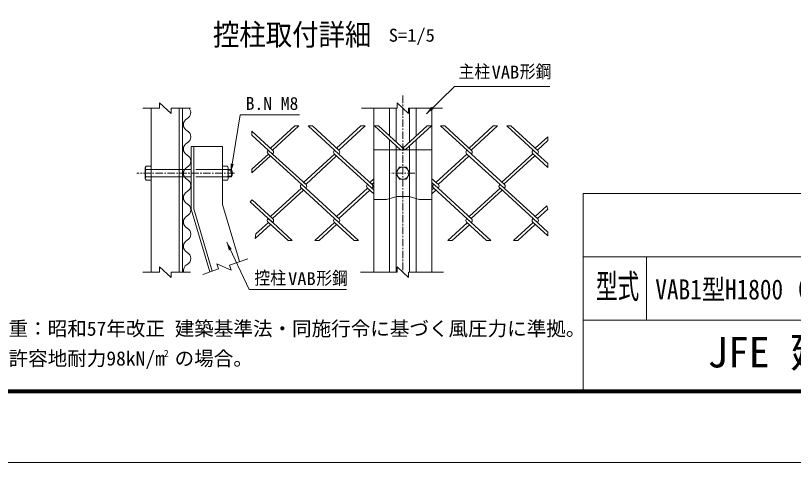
# Model space of a CAD drawing. Units: millimetres, scale not verified, with parts at other scales. Extents: x -4455 to 4455, y -3150 to 3150.
# Drawn here: x 344 to 2954, y -3150 to -1652 of the extents above; entities that cross this region are included whole.
import ezdxf
from ezdxf.enums import TextEntityAlignment as Align

# ---------------------------------------------------------------- set-up
doc = ezdxf.new("R2010")
doc.units = ezdxf.units.MM
doc.header["$LTSCALE"] = 20
doc.linetypes.add('DASHED', pattern=[7.5, 6, -1.5])
doc.linetypes.add('USER1', pattern=[2, 1.25, -0.25, 0.25, -0.25])
doc.layers.add('0-3_7詳細', color=7, linetype='Continuous', lineweight=18)
doc.layers.add('0-E_D-TTL', color=7, linetype='Continuous', lineweight=18)
doc.layers.add('0-F_D-TTL-TXT', color=7, linetype='Continuous')
doc.styles.add('ＭＳ ゴシック', font='')
doc.styles.get('ＭＳ ゴシック').set_extended_font_data('MS Gothic')

msp = doc.modelspace()

# ---------------------------------------------------------------- linework, layer by layer
at = {"layer": '0-3_7詳細', "color": 1, "linetype": 'USER1'}
for p, q in [((1643.44, -1920.1), (1643.44, -2512.32)), ((1078.69, -2180.22), (751.21, -2180.22)), ((1683.73, -2180.22), (1603.09, -2180.22))]:
    msp.add_line(p, q, dxfattribs=at)
at = {"layer": '0-3_7詳細', "color": 4}
for p, q in [((866.4, -1980.01), (827.63, -1944.01)), ((827.63, -1962.01), (827.63, -1944.01)), ((1662.82, -1980.01), (1624.05, -1944.01)), ((1624.05, -1962.01), (1624.05, -1944.01)), ((827.63, -1962.01), (771.06, -1962.01)), ((866.4, -1962.01), (931.67, -1962.01)), ((866.4, -1962.01), (866.4, -1980.01)), ((1624.05, -1962.01), (1504.47, -1962.01)), ((1662.82, -1962.01), (1775.99, -1962.01)), ((1662.82, -1962.01), (1662.82, -1980.01)), ((1062.18, -2488.27), (1123.86, -2466.91)), ((827.63, -2512.32), (827.63, -2494.32)), ((866.4, -2530.32), (827.63, -2494.32)), ((1025.55, -2500.96), (972.09, -2519.47)), ((1025.55, -2500.96), (1019.66, -2483.95)), ((1068.07, -2505.28), (1019.66, -2483.95)), ((1062.18, -2488.27), (1068.07, -2505.28)), ((1624.05, -2512.32), (1624.05, -2494.32)), ((1662.82, -2530.32), (1624.05, -2494.32)), ((827.63, -2512.32), (771.06, -2512.32)), ((866.4, -2512.32), (931.67, -2512.32)), ((866.4, -2512.32), (866.4, -2530.32)), ((1624.05, -2512.32), (1501.24, -2512.32)), ((1662.82, -2512.32), (1779.64, -2512.32)), ((1662.82, -2512.32), (1662.82, -2530.32))]:
    msp.add_line(p, q, dxfattribs=at)
at = {"layer": '0-3_7詳細'}
for p, q in [((798.83, -1962.01), (798.83, -2512.32)), ((893.33, -1962.01), (893.33, -2512.32)), ((903.83, -1962.01), (903.83, -2512.32)), ((1545.94, -1962.01), (1545.94, -2512.32)), ((1598.44, -1962.01), (1598.44, -2055.17)), ((1620.94, -1962.01), (1620.94, -2075.79)), ((1665.94, -1962.01), (1665.94, -2075.79)), ((1688.44, -1962.01), (1688.44, -2055.17)), ((1740.94, -1962.01), (1740.94, -2512.32)), ((1598.44, -2068.19), (1598.44, -2512.32)), ((1688.44, -2068.19), (1688.44, -2512.32)), ((942.83, -2090.22), (942.83, -2299.34)), ((1038.83, -2090.22), (1038.83, -2285.22)), ((1740.94, -2102.33), (1545.93, -2102.33)), ((1620.94, -2088.81), (1620.94, -2512.32)), ((1665.94, -2088.81), (1665.94, -2512.32)), ((779.63, -2162.46), (782.95, -2156.7)), ((779.63, -2197.98), (779.63, -2162.46)), ((782.95, -2156.7), (798.83, -2156.7)), ((798.83, -2203.74), (798.83, -2156.7)), ((1038.83, -2203.74), (1038.83, -2156.7)), ((1058.03, -2197.98), (1058.03, -2162.46)), ((781.69, -2168.22), (798.83, -2168.22)), ((903.83, -2168.22), (933.83, -2168.22)), ((1055.97, -2168.22), (1038.83, -2168.22)), ((1058.03, -2168.22), (1068.69, -2168.22)), ((1068.69, -2192.22), (1068.69, -2168.22)), ((779.63, -2197.98), (782.95, -2203.74)), ((781.69, -2192.22), (798.83, -2192.22)), ((782.95, -2203.74), (798.83, -2203.74)), ((903.83, -2192.22), (933.83, -2192.22)), ((903.83, -2328.57), (903.83, -2208.57)), ((1055.97, -2192.22), (1038.83, -2192.22)), ((1054.7, -2203.74), (1038.83, -2203.74)), ((1058.03, -2197.98), (1054.7, -2203.74)), ((1058.03, -2192.22), (1068.69, -2192.22)), ((1545.94, -2268.58), (1588.66, -2268.58)), ((1588.66, -2268.58), (1622.81, -2258.1)), ((1622.81, -2258.1), (1664.06, -2258.1)), ((1664.06, -2258.1), (1698.23, -2268.58)), ((1698.23, -2268.58), (1740.94, -2268.58)), ((1038.83, -2285.22), (1095.03, -2476.9)), ((933.83, -2300.67), (995.6, -2511.33)), ((942.83, -2299.34), (1004.12, -2508.38))]:
    msp.add_line(p, q, dxfattribs=at)
at = {"layer": '0-3_7詳細', "color": 3}
for p, q in [((1280.75, -2021.85), (1199.38, -2096.41)), ((1294.96, -2021.85), (1206.49, -2102.92)), ((1294.96, -2021.85), (1280.75, -2021.85)), ((1428.51, -2115.94), (1325.83, -2021.85)), ((1340.04, -2021.85), (1325.83, -2021.85)), ((1429.58, -2103.9), (1340.04, -2021.85)), ((1502.78, -2021.85), (1421.41, -2096.41)), ((1516.99, -2021.85), (1428.51, -2102.92)), ((1516.99, -2021.85), (1502.78, -2021.85)), ((1635.69, -2102.33), (1547.86, -2021.85)), ((1562.07, -2021.85), (1547.86, -2021.85)), ((1649.9, -2102.33), (1562.07, -2021.85)), ((1724.8, -2021.85), (1643.44, -2096.41)), ((1739.01, -2021.85), (1651.18, -2102.33)), ((1739.01, -2021.85), (1724.8, -2021.85)), ((1873.64, -2116.92), (1769.89, -2021.85)), ((1784.1, -2021.85), (1769.89, -2021.85)), ((1874.71, -2104.88), (1784.1, -2021.85)), ((1946.83, -2021.85), (1865.47, -2096.41)), ((1961.04, -2021.85), (1872.57, -2102.92)), ((1961.04, -2021.85), (1946.83, -2021.85)), ((2094.6, -2115.94), (1991.92, -2021.85)), ((2006.13, -2021.85), (1991.92, -2021.85)), ((2096.74, -2104.88), (2006.13, -2021.85)), ((1207.56, -2103.9), (1137.27, -2039.49)), ((1137.27, -2039.49), (1137.27, -2052.51)), ((1206.49, -2115.94), (1137.27, -2052.51)), ((2129.52, -2057.9), (2087.49, -2096.41)), ((2129.52, -2070.92), (2129.52, -2057.9)), ((2129.52, -2070.92), (2094.6, -2102.92)), ((1192.28, -2102.92), (1191.21, -2103.9)), ((1192.28, -2102.92), (1191.21, -2103.9)), ((1414.3, -2102.92), (1413.23, -2103.9)), ((1414.3, -2102.92), (1413.23, -2103.9)), ((1414.3, -2102.92), (1413.23, -2103.9)), ((1414.3, -2102.92), (1413.23, -2103.9)), ((1858.36, -2102.92), (1857.29, -2103.9)), ((1858.36, -2102.92), (1857.29, -2103.9)), ((2080.39, -2102.92), (2079.32, -2103.9)), ((2080.39, -2102.92), (2079.32, -2103.9)), ((1192.28, -2115.94), (1137.27, -2166.35)), ((1199.38, -2122.45), (1137.27, -2179.37)), ((1317.5, -2230.69), (1191.21, -2114.96)), ((1206.49, -2115.94), (1207.92, -2114.62)), ((1207.56, -2114.96), (1206.49, -2115.94)), ((1318.57, -2218.65), (1206.49, -2115.94)), ((1414.3, -2115.94), (1310.4, -2211.16)), ((1421.41, -2122.45), (1317.5, -2217.67)), ((1539.53, -2230.69), (1413.23, -2114.96)), ((1429.58, -2114.96), (1428.51, -2115.94)), ((1540.6, -2218.65), (1428.51, -2115.94)), ((1858.36, -2115.94), (1754.45, -2211.16)), ((1865.47, -2122.45), (1761.56, -2217.67)), ((1983.58, -2230.69), (1857.29, -2114.96)), ((1873.64, -2114.96), (1872.57, -2115.94)), ((1985.73, -2219.63), (1873.64, -2116.92)), ((2079.32, -2114.96), (1975.41, -2210.17)), ((2086.42, -2121.47), (1982.51, -2216.68)), ((2087.49, -2122.45), (2079.32, -2114.96)), ((2129.52, -2160.96), (2087.49, -2122.45)), ((2096.04, -2114.62), (2094.6, -2115.94)), ((2096.04, -2114.62), (2094.6, -2115.94)), ((2095.67, -2114.96), (2094.6, -2115.94)), ((2095.67, -2114.96), (2094.6, -2115.94)), ((2129.52, -2147.94), (2094.6, -2115.94)), ((2129.52, -2160.96), (2129.52, -2147.94)), ((1137.27, -2166.35), (1137.27, -2179.37)), ((1303.29, -2217.67), (1302.22, -2218.65)), ((1303.29, -2217.67), (1302.22, -2218.65)), ((1318.57, -2218.65), (1310.4, -2211.16)), ((1525.32, -2217.67), (1524.25, -2218.65)), ((1525.32, -2217.67), (1524.25, -2218.65)), ((1545.94, -2198.77), (1532.42, -2211.16)), ((1540.6, -2218.65), (1532.42, -2211.16)), ((1545.94, -2211.79), (1539.53, -2217.67)), ((1762.63, -2218.65), (1740.94, -2198.77)), ((1761.56, -2230.69), (1740.94, -2211.79)), ((1747.35, -2217.67), (1746.28, -2218.65)), ((1747.35, -2217.67), (1746.28, -2218.65)), ((1969.37, -2217.67), (1968.3, -2218.65)), ((1969.37, -2217.67), (1968.3, -2218.65)), ((1303.29, -2230.69), (1199.38, -2325.9)), ((1310.4, -2237.2), (1206.49, -2332.41)), ((1428.51, -2345.43), (1302.22, -2229.7)), ((1317.5, -2230.69), (1318.94, -2229.37)), ((1318.57, -2229.71), (1317.5, -2230.69)), ((1429.58, -2333.39), (1317.5, -2230.69)), ((1525.32, -2230.69), (1421.41, -2325.9)), ((1532.42, -2237.2), (1428.51, -2332.41)), ((1545.94, -2249.58), (1524.25, -2229.7)), ((1540.6, -2229.71), (1539.53, -2230.69)), ((1545.94, -2236.56), (1539.53, -2230.69)), ((1747.35, -2230.69), (1740.94, -2236.56)), ((1754.45, -2237.2), (1740.94, -2249.58)), ((1873.64, -2346.41), (1746.28, -2229.71)), ((1762.63, -2229.71), (1761.56, -2230.69)), ((1874.71, -2334.37), (1761.56, -2230.69)), ((1969.37, -2230.69), (1865.47, -2325.9)), ((1976.48, -2237.2), (1872.57, -2332.41)), ((2095.67, -2346.41), (1968.3, -2229.71)), ((1976.48, -2237.2), (1968.3, -2229.71)), ((1985.02, -2229.37), (1983.58, -2230.69)), ((1984.66, -2229.71), (1983.58, -2230.69)), ((1984.66, -2229.71), (1983.58, -2230.69)), ((2096.74, -2334.37), (1983.58, -2230.69)), ((1138.04, -2269.69), (1131.5, -2276.73)), ((1207.56, -2333.39), (1138.04, -2269.69)), ((1206.49, -2345.43), (1131.5, -2276.73)), ((2126.78, -2289.9), (2087.49, -2325.9)), ((2126.78, -2289.9), (2129.52, -2300.41)), ((2129.52, -2300.41), (2094.6, -2332.41)), ((1192.28, -2345.43), (1150.06, -2384.11)), ((1192.28, -2332.41), (1191.21, -2333.39)), ((1192.28, -2332.41), (1191.21, -2333.39)), ((1258.3, -2405.93), (1191.21, -2344.45)), ((1272.51, -2405.93), (1192.28, -2332.41)), ((1207.56, -2333.39), (1199.38, -2325.9)), ((1207.56, -2344.45), (1206.49, -2345.43)), ((1414.3, -2345.43), (1348.28, -2405.93)), ((1414.3, -2332.41), (1413.23, -2333.39)), ((1414.3, -2332.41), (1413.23, -2333.39)), ((1480.33, -2405.93), (1413.23, -2344.45)), ((1494.54, -2405.93), (1414.3, -2332.41)), ((1429.58, -2333.39), (1421.41, -2325.9)), ((1429.58, -2344.45), (1428.51, -2345.43)), ((1859.43, -2346.41), (1794.48, -2405.93)), ((1858.36, -2332.41), (1857.29, -2333.39)), ((1858.36, -2332.41), (1857.29, -2333.39)), ((1924.38, -2405.93), (1857.29, -2344.45)), ((1865.47, -2351.94), (1857.29, -2344.45)), ((1938.59, -2405.93), (1858.36, -2332.41)), ((1873.64, -2344.45), (1872.57, -2345.43)), ((1873.64, -2344.45), (1872.57, -2345.43)), ((2080.39, -2345.43), (2014.37, -2405.93)), ((2080.39, -2332.41), (2079.32, -2333.39)), ((2080.39, -2332.41), (2079.32, -2333.39)), ((2087.49, -2351.94), (2079.32, -2344.45)), ((2129.48, -2390.42), (2079.32, -2344.45)), ((2129.7, -2377.6), (2080.39, -2332.41)), ((2095.67, -2344.45), (2094.6, -2345.43)), ((2095.67, -2344.45), (2094.6, -2345.43)), ((1199.38, -2351.94), (1148.03, -2399)), ((1866.54, -2352.92), (1808.69, -2405.93)), ((2087.49, -2351.94), (2028.58, -2405.93)), ((1150.06, -2384.11), (1148.03, -2399)), ((2129.7, -2377.6), (2129.48, -2390.42)), ((1272.51, -2405.93), (1258.3, -2405.93)), ((1494.54, -2405.93), (1480.33, -2405.93)), ((1808.69, -2405.93), (1794.48, -2405.93)), ((1938.59, -2405.93), (1924.38, -2405.93)), ((2028.58, -2405.93), (2014.37, -2405.93))]:
    msp.add_line(p, q, dxfattribs=at)
at = {"layer": '0-3_7詳細', "color": 3, "linetype": 'DASHED'}
for p, q in [((798.83, -2168.22), (1038.83, -2168.22)), ((798.83, -2192.22), (1038.83, -2192.22))]:
    msp.add_line(p, q, dxfattribs=at)
at = {"layer": '0-3_7詳細', "color": 1}
for p, q in [((1058.03, -2170.62), (1069.9, -2170.62)), ((1058.03, -2189.82), (1069.9, -2189.82))]:
    msp.add_line(p, q, dxfattribs=at)
at = {"layer": '0-3_7詳細'}
for points in [[(2136.39, -1889.01), (1816.81, -1889.01), (1722.22, -1980.74)], [(1297.29, -1984.24), (1098.2, -1984.24), (1066.28, -2176.64)], [(1038.83, -2090.22), (933.83, -2090.22), (933.83, -2300.67)], [(1058.03, -2162.46), (1054.7, -2156.7), (1038.83, -2156.7)], [(1454.89, -2570.23), (1127.9, -2570.23), (1052.57, -2411.46)]]:
    msp.add_lwpolyline(points, dxfattribs=at)
at = {"layer": '0-3_7詳細', "color": 3}
msp.add_lwpolyline([(1619.92, -2180.22), (1631.68, -2159.85), (1655.2, -2159.85), (1666.96, -2180.22), (1655.2, -2200.59), (1631.68, -2200.59)], close=True, dxfattribs=at)
msp.add_lwpolyline([(1421.41, -2351.94), (1362.49, -2405.93), (1348.28, -2405.93)], dxfattribs=at)
msp.add_circle((1643.44, -2180.22), 20.4, dxfattribs=at)
for centre, radius, start, end in [((908.68, -1976.71), 23.12, 298.07249, 39.45287), ((930.44, -2017.51), 23.12, 118.07249, 241.92751), ((908.68, -2058.31), 23.12, 298.07249, 61.92751), ((930.44, -2099.11), 23.12, 118.07249, 241.92751), ((1196.27, -2109.43), 7.5, 132.5, 227.5), ((1202.49, -2109.43), 7.5, 312.5, 47.5), ((1418.3, -2109.43), 7.5, 132.5, 227.5), ((1424.52, -2109.43), 7.5, 312.5, 47.5), ((1862.36, -2109.43), 7.5, 132.5, 227.5), ((1868.57, -2109.43), 7.5, 312.5, 47.5), ((2084.39, -2109.43), 7.5, 132.5, 227.5), ((2090.6, -2109.43), 7.5, 312.5, 47.5), ((908.68, -2139.91), 23.12, 298.07249, 61.92751), ((930.44, -2180.71), 23.12, 118.07249, 241.92751), ((908.68, -2221.51), 23.12, 298.07249, 61.92751), ((930.44, -2262.31), 23.12, 118.07249, 241.92751), ((1307.29, -2224.18), 7.5, 132.5, 227.5), ((1313.5, -2224.18), 7.5, 312.5, 47.5), ((1529.32, -2224.18), 7.5, 132.5, 227.5), ((1535.53, -2224.18), 7.5, 312.5, 47.5), ((1751.34, -2224.18), 7.5, 132.5, 227.5), ((1757.56, -2224.18), 7.5, 312.5, 47.5), ((1973.37, -2224.18), 7.5, 132.5, 227.5), ((1979.59, -2224.18), 7.5, 312.5, 47.5), ((908.68, -2303.11), 23.12, 298.07249, 61.92751), ((930.44, -2343.91), 23.12, 118.07249, 241.92751), ((1196.27, -2338.92), 7.5, 132.5, 227.5), ((1202.49, -2338.92), 7.5, 312.5, 47.5), ((1418.3, -2338.92), 7.5, 132.5, 227.5), ((1424.52, -2338.92), 7.5, 312.5, 47.5), ((1862.36, -2338.92), 7.5, 132.5, 227.5), ((1868.57, -2338.92), 7.5, 312.5, 47.5), ((2084.39, -2338.92), 7.5, 132.5, 227.5), ((2090.6, -2338.92), 7.5, 312.5, 47.5), ((908.68, -2384.71), 23.12, 298.07249, 61.92751), ((930.44, -2425.51), 23.12, 118.07249, 241.92751), ((908.68, -2466.31), 23.12, 298.07249, 61.92751), ((930.44, -2507.11), 23.12, 118.07249, 193.04524)]:
    msp.add_arc(centre, radius, start, end, dxfattribs=at)
at = {"layer": '0-3_7詳細'}
for centre, radius, start, end in [((788.71, -2162.46), 9.09, 180, 219.3382), ((1048.94, -2162.46), 9.09, 320.6618, 0), ((815.63, -2180.22), 36, 160.52878, 199.47122), ((1022.03, -2180.22), 36, 340.52878, 19.47122), ((1047.9, -2180.22), 24, 330, 30), ((788.71, -2197.98), 9.09, 140.6618, 180), ((1048.94, -2197.98), 9.09, 0, 39.3382)]:
    msp.add_arc(centre, radius, start, end, dxfattribs=at)
for points in [[(1720.79, -1982.13), (1738.7, -1957.51), (1745.95, -1964.99)], [(1065.95, -2178.62), (1065.72, -2148.17), (1076, -2149.87)], [(1051.71, -2409.65), (1069.28, -2434.52), (1059.86, -2438.99)]]:
    msp.add_solid(points, dxfattribs=at)
at = {"layer": '0-E_D-TTL'}
for p, q in [((2248.59, -2248.64), (2248.59, -2906.26)), ((2248.59, -2248.64), (4157.81, -2248.64)), ((2248.59, -2460.77), (4157.81, -2460.77)), ((2460.72, -2460.77), (2460.72, -2672.91)), ((2248.59, -2672.91), (4157.81, -2672.91))]:
    msp.add_line(p, q, dxfattribs=at)
at = {"layer": '0-E_D-TTL', "color": 2}
msp.add_lwpolyline([(-4454.9, 3150.21), (4454.8, 3150.21), (4454.8, -3150.21), (-4454.9, -3150.21)], close=True, dxfattribs=at)
at = {"layer": '0-E_D-TTL'}
for points in [[(-4168.52, 2916.87), (4168.41, 2916.87), (4168.41, -2916.87), (-4168.52, -2916.87)], [(-4165.87, 2914.21), (4165.76, 2914.21), (4165.76, -2914.21), (-4165.87, -2914.21)], [(-4163.21, 2911.56), (4163.11, 2911.56), (4163.11, -2911.56), (-4163.21, -2911.56)], [(-4160.56, 2908.91), (4160.46, 2908.91), (4160.46, -2908.91), (-4160.56, -2908.91)], [(-4157.91, 2906.26), (4157.81, 2906.26), (4157.81, -2906.26), (-4157.91, -2906.26)]]:
    msp.add_lwpolyline(points, close=True, dxfattribs=at)

# ---------------------------------------------------------------- texts
at = {"layer": '0-3_7詳細', "style": 'ＭＳ ゴシック', "width": 0.9}
msp.add_text('控柱取付詳細', height=72.14, dxfattribs=at).set_placement((1006.31, -1773.2), align=Align.BOTTOM_LEFT)
at = {"layer": '0-3_7詳細', "color": 3, "style": 'ＭＳ ゴシック'}
for s, width, p in [('S=1/5', 1.05, (1596.13, -1752.25)), ('主柱', 0.9, (1830.35, -1873.98)), ('VAB', 1.05, (1941.15, -1875.69)), ('形鋼', 0.9, (2035.62, -1873.98)), ('控柱', 0.9, (1145.42, -2565.99)), ('形鋼', 0.9, (1352.92, -2566.7)), ('VAB', 1.05, (1258.45, -2568.42))]:
    msp.add_text(s, height=43.26, dxfattribs=dict(at, width=width)).set_placement(p, align=Align.BOTTOM_LEFT)
msp.add_text('B.N M8', height=43.26, dxfattribs=at).set_placement((1116.35, -1980.87), align=Align.BOTTOM_LEFT)
at = {"layer": '0-F_D-TTL-TXT', "style": 'ＭＳ ゴシック'}
for s, height, width, p in [('型式', 81.64, 0.65, (2291.3, -2624.97)), ('VAB1型H1800（内忍）', 67.35, 0.85, (2490.27, -2623.92))]:
    msp.add_text(s, height=height, dxfattribs=dict(at, width=width)).set_placement(p, align=Align.BOTTOM_LEFT)
for s, height, p in [('（設計条件）風荷重：昭和57年改正 建築基準法・同施行令に基づく風圧力に準拠。', 48.09, (-203.86, -2739.86)), ('JFE 建材株式会社', 102.1, (2664.78, -2862.24)), ('（基礎条件）長期許容地耐力98kN/m の場合。', 48.09, (-203.86, -2839.86)), ('2', 24.05, (841.61, -2804.05))]:
    msp.add_text(s, height=height, dxfattribs=at).set_placement(p, align=Align.BOTTOM_LEFT)

doc.saveas('drawing.dxf')
